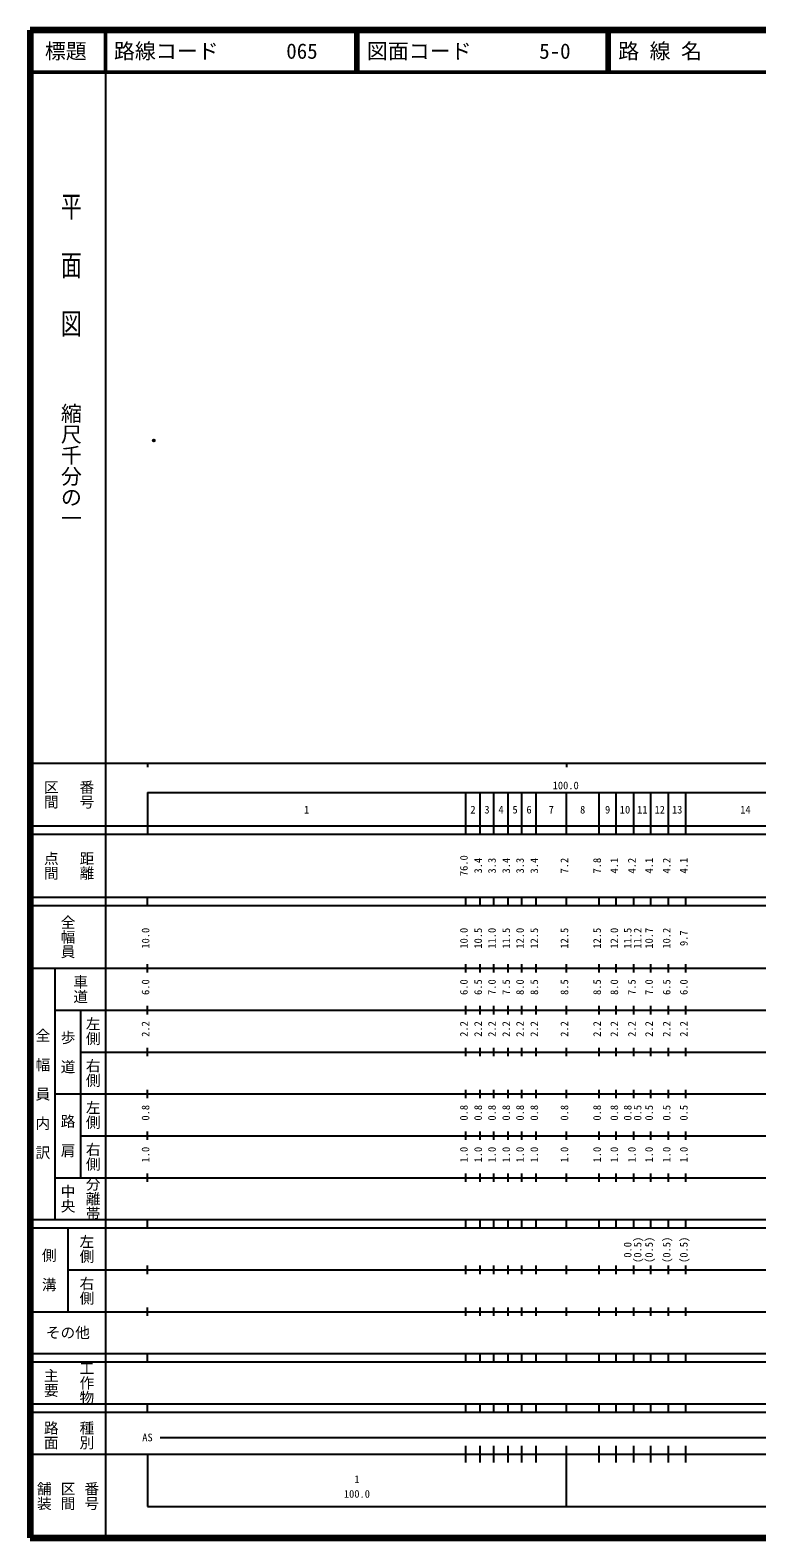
# Model space of a CAD drawing. Units: millimetres on the paper. Extents: x 40 to 680, y 20 to 380.
# Drawn here: x 40 to 213.5, y 20 to 380 of the extents above; entities that cross this region are included whole.
import ezdxf
from ezdxf.enums import TextEntityAlignment as Align

# ---------------------------------------------------------------- set-up
doc = ezdxf.new("R2010")
doc.units = ezdxf.units.MM
doc.header["$PDMODE"] = 32
doc.header["$PDSIZE"] = 0.5
doc.layers.add('S-OTRS', color=6, linetype='Continuous')
doc.layers.add('S-TTL-TXT', color=7, linetype='Continuous')
for name, color, linetype, lineweight in [('S-TTL', 2, 'Continuous', 140), ('S-TTL-BAND', 7, 'Continuous', 25), ('S-TTL-LINE', 7, 'Continuous', 50)]:
    doc.layers.add(name, color=color, linetype=linetype, lineweight=lineweight)
doc.styles.add('@ＭＳ ゴシック', font='')
doc.styles.add('ＭＳ ゴシック', font='')
doc.styles.get('@ＭＳ ゴシック').set_extended_font_data('@MS Gothic')
doc.styles.get('ＭＳ ゴシック').set_extended_font_data('MS Gothic')

msp = doc.modelspace()

# ---------------------------------------------------------------- linework, layer by layer
at = {"layer": 'S-OTRS'}
msp.add_point((69.502, 282.033), dxfattribs=at)
at = {"layer": 'S-TTL'}
for p, q in [((40, 380), (40, 20)), ((680, 380), (40, 380)), ((40, 20), (680, 20))]:
    msp.add_line(p, q, dxfattribs=at)
at = {"layer": 'S-TTL-BAND'}
for p, q in [((58, 370), (58, 20)), ((40, 205), (579, 205)), ((68, 205), (68, 204)), ((168, 205), (168, 204)), ((68, 198), (579, 198)), ((68, 198), (68, 188)), ((144, 188), (144, 198)), ((147.4, 188), (147.4, 198)), ((150.7, 188), (150.7, 198)), ((154.1, 188), (154.1, 198)), ((157.4, 188), (157.4, 198)), ((160.8, 188), (160.8, 198)), ((168, 188), (168, 198)), ((175.8, 188), (175.8, 198)), ((179.9, 188), (179.9, 198)), ((184.1, 188), (184.1, 198)), ((188.2, 188), (188.2, 198)), ((192.4, 188), (192.4, 198)), ((196.5, 188), (196.5, 198)), ((40, 190), (579, 190)), ((40, 188), (579, 188)), ((40, 173), (579, 173)), ((68, 171), (68, 173)), ((144, 171), (144, 173)), ((147.4, 171), (147.4, 173)), ((150.7, 171), (150.7, 173)), ((154.1, 171), (154.1, 173)), ((157.4, 171), (157.4, 173)), ((160.8, 171), (160.8, 173)), ((168, 171), (168, 173)), ((175.8, 171), (175.8, 173)), ((179.9, 171), (179.9, 173)), ((184.1, 171), (184.1, 173)), ((188.2, 171), (188.2, 173)), ((192.4, 171), (192.4, 173)), ((196.5, 171), (196.5, 173)), ((40, 171), (579, 171)), ((40, 156), (579, 156)), ((46, 96), (46, 156)), ((68, 155), (68, 157)), ((144, 155), (144, 157)), ((147.4, 155), (147.4, 157)), ((150.7, 155), (150.7, 157)), ((154.1, 155), (154.1, 157)), ((157.4, 155), (157.4, 157)), ((160.8, 155), (160.8, 157)), ((168, 155), (168, 157)), ((175.8, 155), (175.8, 157)), ((179.9, 155), (179.9, 157)), ((184.1, 155), (184.1, 157)), ((188.2, 155), (188.2, 157)), ((192.4, 155), (192.4, 157)), ((196.5, 155), (196.5, 157)), ((46, 146), (579, 146)), ((52, 146), (52, 106)), ((68, 145), (68, 147)), ((144, 145), (144, 147)), ((147.4, 145), (147.4, 147)), ((150.7, 145), (150.7, 147)), ((154.1, 145), (154.1, 147)), ((157.4, 145), (157.4, 147)), ((160.8, 145), (160.8, 147)), ((168, 145), (168, 147)), ((175.8, 145), (175.8, 147)), ((179.9, 145), (179.9, 147)), ((184.1, 145), (184.1, 147)), ((188.2, 145), (188.2, 147)), ((192.4, 145), (192.4, 147)), ((196.5, 145), (196.5, 147)), ((68, 135), (68, 137)), ((144, 135), (144, 137)), ((147.4, 135), (147.4, 137)), ((150.7, 135), (150.7, 137)), ((154.1, 135), (154.1, 137)), ((157.4, 135), (157.4, 137)), ((160.8, 135), (160.8, 137)), ((168, 135), (168, 137)), ((175.8, 135), (175.8, 137)), ((179.9, 135), (179.9, 137)), ((184.1, 135), (184.1, 137)), ((188.2, 135), (188.2, 137)), ((192.4, 135), (192.4, 137)), ((196.5, 135), (196.5, 137)), ((52, 136), (579, 136)), ((46, 126), (579, 126)), ((68, 125), (68, 127)), ((144, 125), (144, 127)), ((147.4, 125), (147.4, 127)), ((150.7, 125), (150.7, 127)), ((154.1, 125), (154.1, 127)), ((157.4, 125), (157.4, 127)), ((160.8, 125), (160.8, 127)), ((168, 125), (168, 127)), ((175.8, 125), (175.8, 127)), ((179.9, 125), (179.9, 127)), ((184.1, 125), (184.1, 127)), ((188.2, 125), (188.2, 127)), ((192.4, 125), (192.4, 127)), ((196.5, 125), (196.5, 127)), ((52, 116), (579, 116)), ((68, 115), (68, 117)), ((144, 115), (144, 117)), ((147.4, 115), (147.4, 117)), ((150.7, 115), (150.7, 117)), ((154.1, 115), (154.1, 117)), ((157.4, 115), (157.4, 117)), ((160.8, 115), (160.8, 117)), ((168, 115), (168, 117)), ((175.8, 115), (175.8, 117)), ((179.9, 115), (179.9, 117)), ((184.1, 115), (184.1, 117)), ((188.2, 115), (188.2, 117)), ((192.4, 115), (192.4, 117)), ((196.5, 115), (196.5, 117)), ((46, 106), (579, 106)), ((68, 105), (68, 107)), ((144, 105), (144, 107)), ((147.4, 105), (147.4, 107)), ((150.7, 105), (150.7, 107)), ((154.1, 105), (154.1, 107)), ((157.4, 105), (157.4, 107)), ((160.8, 105), (160.8, 107)), ((168, 105), (168, 107)), ((175.8, 105), (175.8, 107)), ((179.9, 105), (179.9, 107)), ((184.1, 105), (184.1, 107)), ((188.2, 105), (188.2, 107)), ((192.4, 105), (192.4, 107)), ((196.5, 105), (196.5, 107)), ((40, 96), (579, 96)), ((40, 94), (579, 94)), ((49, 94), (49, 74)), ((68, 94), (68, 96)), ((144, 94), (144, 96)), ((147.4, 94), (147.4, 96)), ((150.7, 94), (150.7, 96)), ((154.1, 94), (154.1, 96)), ((157.4, 94), (157.4, 96)), ((160.8, 94), (160.8, 96)), ((168, 94), (168, 96)), ((175.8, 94), (175.8, 96)), ((179.9, 94), (179.9, 96)), ((184.1, 94), (184.1, 96)), ((188.2, 94), (188.2, 96)), ((192.4, 94), (192.4, 96)), ((196.5, 94), (196.5, 96)), ((49, 84), (579, 84)), ((68, 83), (68, 85)), ((144, 83), (144, 85)), ((147.4, 83), (147.4, 85)), ((150.7, 83), (150.7, 85)), ((154.1, 83), (154.1, 85)), ((157.4, 83), (157.4, 85)), ((160.8, 83), (160.8, 85)), ((168, 83), (168, 85)), ((175.8, 83), (175.8, 85)), ((179.9, 83), (179.9, 85)), ((184.1, 83), (184.1, 85)), ((188.2, 83), (188.2, 85)), ((192.4, 83), (192.4, 85)), ((196.5, 83), (196.5, 85)), ((40, 74), (579, 74)), ((68, 73), (68, 75)), ((144, 73), (144, 75)), ((147.4, 73), (147.4, 75)), ((150.7, 73), (150.7, 75)), ((154.1, 73), (154.1, 75)), ((157.4, 73), (157.4, 75)), ((160.8, 73), (160.8, 75)), ((168, 73), (168, 75)), ((175.8, 73), (175.8, 75)), ((179.9, 73), (179.9, 75)), ((184.1, 73), (184.1, 75)), ((188.2, 73), (188.2, 75)), ((192.4, 73), (192.4, 75)), ((196.5, 73), (196.5, 75)), ((40, 64), (579, 64)), ((40, 62), (579, 62)), ((68, 62), (68, 64)), ((144, 62), (144, 64)), ((147.4, 62), (147.4, 64)), ((150.7, 62), (150.7, 64)), ((154.1, 62), (154.1, 64)), ((157.4, 62), (157.4, 64)), ((160.8, 62), (160.8, 64)), ((168, 62), (168, 64)), ((175.8, 62), (175.8, 64)), ((179.9, 62), (179.9, 64)), ((184.1, 62), (184.1, 64)), ((188.2, 62), (188.2, 64)), ((192.4, 62), (192.4, 64)), ((196.5, 62), (196.5, 64)), ((40, 52), (579, 52)), ((68, 50), (68, 52)), ((144, 50), (144, 52)), ((147.4, 50), (147.4, 52)), ((150.7, 50), (150.7, 52)), ((154.1, 50), (154.1, 52)), ((157.4, 50), (157.4, 52)), ((160.8, 50), (160.8, 52)), ((168, 50), (168, 52)), ((175.8, 50), (175.8, 52)), ((179.9, 50), (179.9, 52)), ((184.1, 50), (184.1, 52)), ((188.2, 50), (188.2, 52)), ((192.4, 50), (192.4, 52)), ((196.5, 50), (196.5, 52)), ((40, 50), (579, 50)), ((71, 44), (565, 44)), ((40, 40), (579, 40)), ((68, 40), (68, 27.5)), ((144, 38), (144, 42)), ((147.4, 38), (147.4, 42)), ((150.7, 38), (150.7, 42)), ((154.1, 38), (154.1, 42)), ((157.4, 38), (157.4, 42)), ((160.8, 38), (160.8, 42)), ((168, 27.5), (168, 42)), ((175.8, 38), (175.8, 42)), ((179.9, 38), (179.9, 42)), ((184.1, 38), (184.1, 42)), ((188.2, 38), (188.2, 42)), ((192.4, 38), (192.4, 42)), ((196.5, 38), (196.5, 42)), ((68, 27.5), (579, 27.5))]:
    msp.add_line(p, q, dxfattribs=at)
at = {"layer": 'S-TTL-LINE'}
for p, q in [((58, 380), (58, 370)), ((117.75, 380), (117.75, 370)), ((118.25, 380), (118.25, 370)), ((177.75, 380), (177.75, 370)), ((178.25, 380), (178.25, 370)), ((40, 370), (680, 370))]:
    msp.add_line(p, q, dxfattribs=at)

# ---------------------------------------------------------------- texts
at = {"layer": 'S-TTL-BAND', "style": '@ＭＳ ゴシック', "width": 1.4}
msp.add_text('平  面  図', height=3.666, rotation=270, dxfattribs=at).set_placement((49.777, 306.475), align=Align.MIDDLE_RIGHT)
at = {"layer": 'S-TTL-BAND', "style": '@ＭＳ ゴシック'}
msp.add_text('縮尺千分の一', height=3.666, rotation=270, dxfattribs=at).set_placement((49.777, 261.03), align=Align.MIDDLE_RIGHT)
for s, p in [('区間', (45, 197.5)), ('番号', (53.5, 197.5)), ('点間', (45, 180.5)), ('距離', (53.5, 180.5)), ('全幅員', (49, 163.5)), ('車道', (52, 151)), ('左側', (55, 141)), ('全\u3000幅\u3000員\u3000内\u3000訳', (43, 126)), ('歩\u3000道', (49, 136)), ('右側', (55, 131)), ('左側', (55, 121)), ('路\u3000肩', (49, 116)), ('右側', (55, 111)), ('分離帯', (55, 101)), ('中央', (49, 101)), ('左側', (53.5, 89)), ('側\u3000溝', (44.5, 84)), ('右側', (53.5, 79)), ('工作物', (53.5, 57)), ('主要', (45, 57)), ('路面', (45, 44.5)), ('種別', (53.5, 44.5)), ('舗装', (43.333, 30)), ('区間', (49, 30)), ('番号', (54.667, 30))]:
    msp.add_text(s, height=2.566, rotation=270, dxfattribs=at).set_placement(p, align=Align.MIDDLE_CENTER)
at = {"layer": 'S-TTL-BAND', "style": 'ＭＳ ゴシック'}
for s, p in [('100.0', (167.844, 198.195)), ('1', (106, 192.405)), ('2', (145.7, 192.405)), ('3', (149.05, 192.405)), ('4', (152.4, 192.405)), ('5', (155.75, 192.405)), ('6', (159.1, 192.405)), ('7', (164.4, 192.405)), ('8', (171.9, 192.405)), ('9', (177.85, 192.405)), ('10', (182, 192.405)), ('11', (186.15, 192.405)), ('12', (190.3, 192.405)), ('13', (194.45, 192.405)), ('14', (210.75, 192.405)), ('AS', (68, 42.5)), ('1', (118, 32.523)), ('100.0', (118, 29.033))]:
    msp.add_text(s, height=1.833, dxfattribs=at).set_placement(p, align=Align.BOTTOM_CENTER)
for s, p in [('76.0', (145, 180.5)), ('3.4', (148.4, 180.5)), ('3.3', (151.7, 180.5)), ('3.4', (155.1, 180.5)), ('3.3', (158.4, 180.5)), ('3.4', (161.8, 180.5)), ('7.2', (169, 180.5)), ('7.8', (176.8, 180.5)), ('4.1', (180.9, 180.5)), ('4.2', (185.1, 180.5)), ('4.1', (189.2, 180.5)), ('4.2', (193.4, 180.5)), ('4.1', (197.5, 180.5)), ('10.0', (69, 163.174)), ('10.0', (145, 163.174)), ('10.5', (148.4, 163.174)), ('11.0', (151.7, 163.174)), ('11.5', (155.1, 163.174)), ('12.0', (158.4, 163.174)), ('12.5', (161.8, 163.174)), ('12.5', (169, 163.174)), ('12.5', (176.8, 163.174)), ('12.0', (180.9, 163.174)), ('11.5', (184.1, 163.174)), ('11.2', (186.47, 163.174)), ('10.7', (189.2, 163.174)), ('10.2', (193.4, 163.174)), ('9.7', (197.5, 163.174)), ('6.0', (69, 151.5)), ('6.0', (145, 151.5)), ('6.5', (148.4, 151.5)), ('7.0', (151.7, 151.5)), ('7.5', (155.1, 151.5)), ('8.0', (158.4, 151.5)), ('8.5', (161.8, 151.5)), ('8.5', (169, 151.5)), ('8.5', (176.8, 151.5)), ('8.0', (180.9, 151.5)), ('7.5', (185.1, 151.5)), ('7.0', (189.2, 151.5)), ('6.5', (193.4, 151.5)), ('6.0', (197.5, 151.5)), ('2.2', (69, 141.5)), ('2.2', (145, 141.5)), ('2.2', (148.4, 141.5)), ('2.2', (151.7, 141.5)), ('2.2', (155.1, 141.5)), ('2.2', (158.4, 141.5)), ('2.2', (161.8, 141.5)), ('2.2', (169, 141.5)), ('2.2', (176.8, 141.5)), ('2.2', (180.9, 141.5)), ('2.2', (185.1, 141.5)), ('2.2', (189.2, 141.5)), ('2.2', (193.4, 141.5)), ('2.2', (197.5, 141.5)), ('0.8', (69, 121.5)), ('0.8', (145, 121.5)), ('0.8', (148.4, 121.5)), ('0.8', (151.7, 121.5)), ('0.8', (155.1, 121.5)), ('0.8', (158.4, 121.5)), ('0.8', (161.8, 121.5)), ('0.8', (169, 121.5)), ('0.8', (176.8, 121.5)), ('0.8', (180.9, 121.5)), ('0.8', (184.1, 121.5)), ('0.5', (186.47, 121.5)), ('0.5', (189.2, 121.5)), ('0.5', (193.4, 121.5)), ('0.5', (197.5, 121.5)), ('1.0', (69, 111.5)), ('1.0', (145, 111.5)), ('1.0', (148.4, 111.5)), ('1.0', (151.7, 111.5)), ('1.0', (155.1, 111.5)), ('1.0', (158.4, 111.5)), ('1.0', (161.8, 111.5)), ('1.0', (169, 111.5)), ('1.0', (176.8, 111.5)), ('1.0', (180.9, 111.5)), ('1.0', (185.1, 111.5)), ('1.0', (189.2, 111.5)), ('1.0', (193.4, 111.5)), ('1.0', (197.5, 111.5)), ('0.0', (184.1, 88.764)), ('(0.5)', (186.47, 88.764)), ('(0.5)', (189.2, 88.764)), ('(0.5)', (193.4, 88.764)), ('(0.5)', (197.5, 88.764))]:
    msp.add_text(s, height=1.833, rotation=90, dxfattribs=at).set_placement(p, align=Align.BOTTOM_CENTER)
msp.add_text('その他', height=2.566, dxfattribs=at).set_placement((49, 69), align=Align.MIDDLE_CENTER)
at = {"layer": 'S-TTL-TXT', "style": 'ＭＳ ゴシック'}
msp.add_text('標題', height=3.666, dxfattribs=at).set_placement((48.5, 375), align=Align.MIDDLE_CENTER)
for s, p in [('路線コード', (60, 375)), ('065', (101.142, 375)), ('図面コード', (120.38, 375)), ('5-0', (161.521, 375)), ('路 線 名', (180.38, 375))]:
    msp.add_text(s, height=3.666, dxfattribs=at).set_placement(p, align=Align.MIDDLE_LEFT)

doc.saveas('drawing.dxf')
